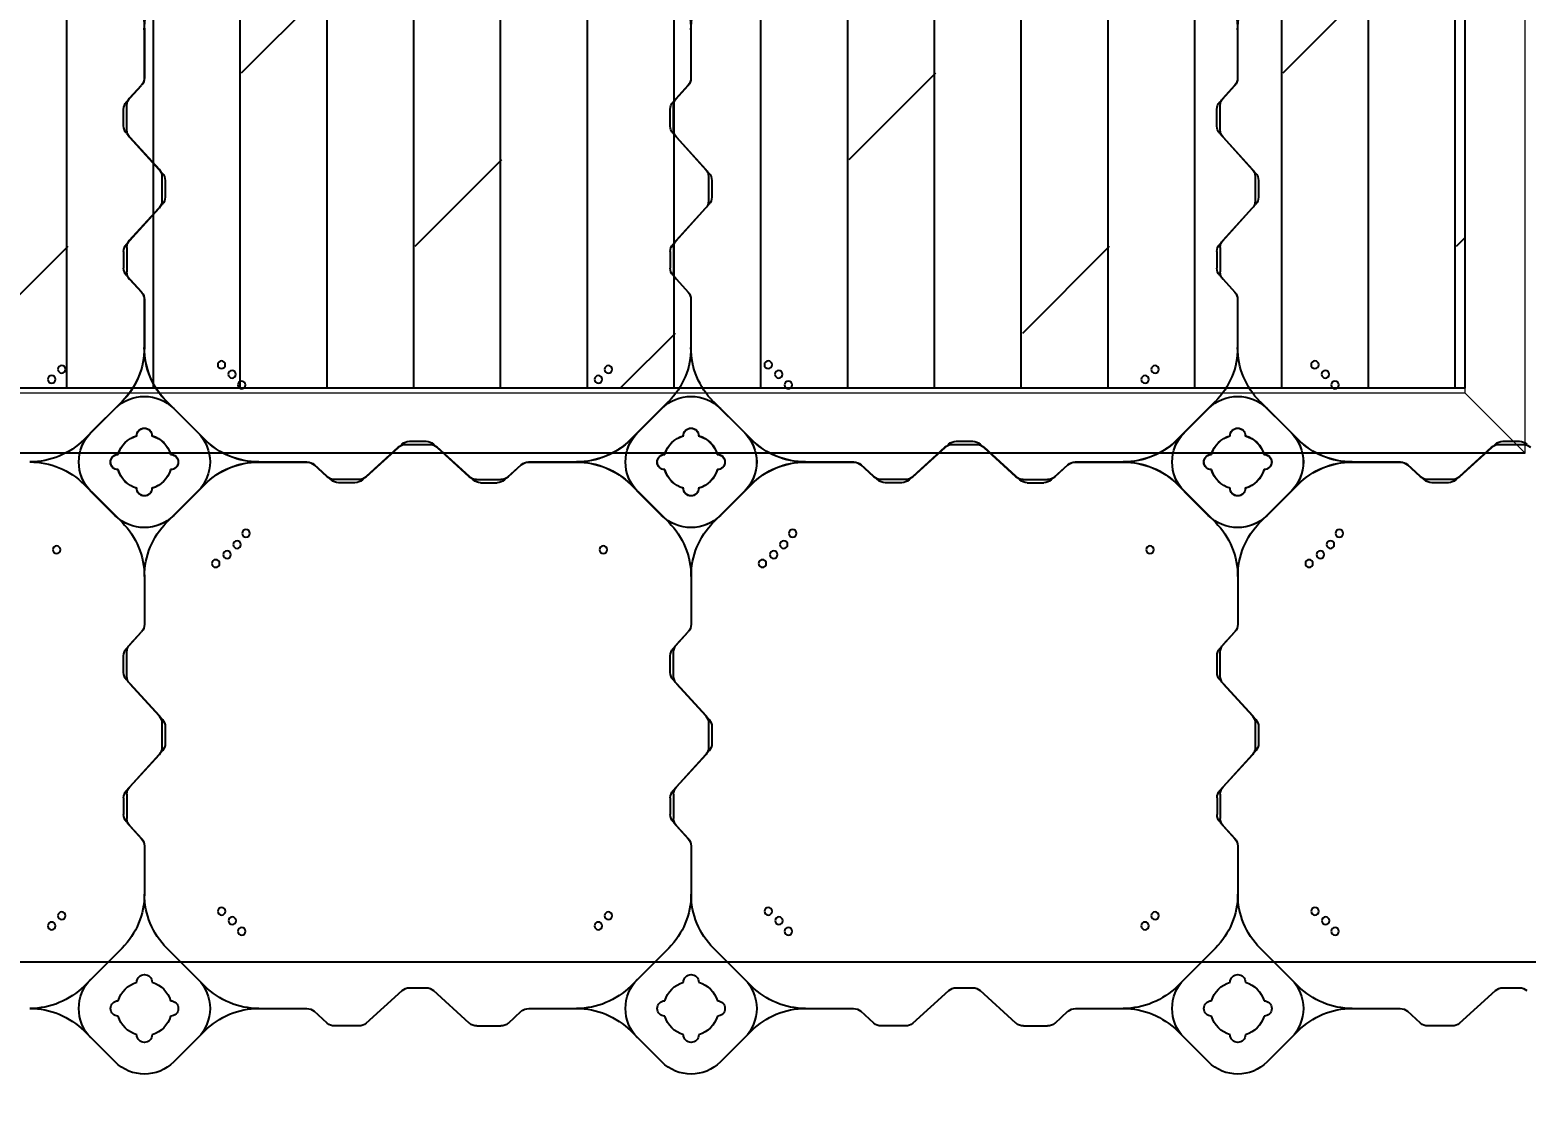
# Model space of a CAD drawing. Header units: millimetres. Extents: x -1612139 to -1260738, y 1141106 to 1536160.
# Drawn here: x -1333124 to -1331755, y 1253728 to 1254707 of the extents above; entities that cross this region are included whole.
import ezdxf

# ---------------------------------------------------------------- set-up
doc = ezdxf.new("R2010")
doc.units = ezdxf.units.MM
doc.header["$LTSCALE"] = 10
doc.layers.get('0').update_dxf_attribs({"linetype": 'CONTINUOUS'})
doc.layers.get('DEFPOINTS').update_dxf_attribs({"linetype": 'CONTINUOUS'})
for name, color, linetype in [('W-bridge approach引桥', 4, 'CONTINUOUS'), ('W-FLOAT_BOWL浮筒', 253, 'CONTINUOUS'), ('W-WOOD_FLOOR木地板', 30, 'CONTINUOUS')]:
    doc.layers.add(name, color=color, linetype=linetype)
doc.styles.add('STANDARD_T3', font='simplex.shx', dxfattribs={"width": 0.7, "bigfont": 'gbcbig.shx'})
doc.dimstyles.new('W&&200', dxfattribs={"dimtxt": 700, "dimasz": 200, "dimexe": 500, "dimexo": 600, "dimgap": 200, "dimtad": 1, "dimdec": 0, "dimzin": 0, "dimdsep": 46, "dimtxsty": 'STANDARD_T3', "dimcen": 0.09, "dimclrd": 1, "dimclre": 1, "dimclrt": 7, "dimazin": 2, "dimtfac": 1, "dimtdec": 0, "dimtix": 1, "dimtmove": 2, "dimatfit": 3, "dimfxl": 100, "dimtolj": 1, "dimtzin": 0, "dimarcsym": 0})

# ---------------------------------------------------------------- blocks, each defined once
blk = doc.blocks.new('蓝色')
at = {"layer": 'W-FLOAT_BOWL浮筒', "color": 5}
for p, q in [((-42.5, 1527.3), (-20.6, 1549.2)), ((33.2, 1549.2), (61.5, 1520.9)), ((479.5, 1549.2), (451.2, 1520.9)), ((457.5, 1527.3), (479.4, 1549.2)), ((533.2, 1549.2), (561.5, 1520.9)), ((533.2, 1549.2), (555.2, 1527.3)), ((979.5, 1549.2), (951.2, 1520.9)), ((957.5, 1527.3), (979.4, 1549.2)), ((1033.2, 1549.2), (1055.2, 1527.3)), ((1033.2, 1549.2), (1061.5, 1520.9)), ((173.5, 1513.8), (161.6, 1503)), ((202.5, 1516.4), (180.2, 1516.4)), ((209.2, 1513.8), (242, 1484)), ((303.5, 1513.8), (270.7, 1484)), ((310.2, 1516.4), (332.5, 1516.4)), ((339.2, 1513.8), (351.1, 1503)), ((673.5, 1513.8), (661.6, 1503)), ((702.5, 1516.4), (680.2, 1516.4)), ((709.2, 1513.8), (742, 1484)), ((803.5, 1513.8), (770.7, 1484)), ((810.2, 1516.4), (832.5, 1516.4)), ((839.2, 1513.8), (851.1, 1503)), ((1173.5, 1513.8), (1161.6, 1503)), ((1202.5, 1516.4), (1180.2, 1516.4)), ((1209.2, 1513.8), (1242, 1484)), ((110.9, 1500.4), (154.9, 1500.4)), ((357.8, 1500.4), (401.6, 1500.4)), ((610.9, 1500.4), (654.9, 1500.4)), ((857.8, 1500.4), (901.6, 1500.4)), ((1110.9, 1500.4), (1154.9, 1500.4)), ((26.8, 1445.1), (61.6, 1479.9)), ((248.7, 1481.4), (264, 1481.4)), ((485.8, 1445.1), (451.1, 1479.9)), ((526.8, 1445.1), (561.6, 1479.9)), ((748.7, 1481.4), (764, 1481.4)), ((985.8, 1445.1), (951.1, 1479.9)), ((1026.8, 1445.1), (1061.6, 1479.9)), ((1248.7, 1481.4), (1264, 1481.4)), ((-42.5, 1473.5), (-14.2, 1445.2)), ((457.5, 1473.5), (485.8, 1445.2)), ((555.2, 1473.5), (526.8, 1445.2)), ((957.5, 1473.5), (985.8, 1445.2)), ((1055.2, 1473.5), (1026.8, 1445.2)), ((6.3, 1351.8), (6.3, 1395.8)), ((506.3, 1351.8), (506.3, 1395.8)), ((506.3, 1351.6), (506.3, 1395.8)), ((1006.3, 1351.6), (1006.3, 1395.8)), ((1006.3, 1351.8), (1006.3, 1395.8)), ((-7.1, 1333.2), (3.7, 1345.1)), ((489.9, 1329.7), (503.7, 1344.9)), ((492.9, 1333.2), (503.7, 1345.1)), ((989.9, 1329.7), (1003.7, 1344.9)), ((992.9, 1333.2), (1003.7, 1345.1)), ((-9.7, 1304.2), (-9.7, 1326.5)), ((487.3, 1307.7), (487.3, 1323)), ((490.3, 1304.2), (490.3, 1326.5)), ((987.3, 1307.7), (987.3, 1323)), ((990.3, 1304.2), (990.3, 1326.5)), ((489.9, 1301), (519.7, 1268.2)), ((989.9, 1301), (1019.7, 1268.2)), ((-7.1, 1297.5), (22.7, 1264.7)), ((492.9, 1297.5), (522.7, 1264.7)), ((992.9, 1297.5), (1022.7, 1264.7)), ((522.3, 1239.2), (522.3, 1261.5)), ((1022.3, 1239.2), (1022.3, 1261.5)), ((25.3, 1242.7), (25.3, 1258)), ((525.3, 1242.7), (525.3, 1258)), ((1025.3, 1242.7), (1025.3, 1258)), ((-7.1, 1203.2), (22.7, 1236)), ((489.9, 1199.7), (519.7, 1232.5)), ((492.9, 1203.2), (522.7, 1236)), ((989.9, 1199.7), (1019.7, 1232.5)), ((992.9, 1203.2), (1022.7, 1236)), ((-9.7, 1196.5), (-9.7, 1174.2)), ((487.3, 1193), (487.3, 1177.7)), ((490.3, 1196.5), (490.3, 1174.2)), ((987.3, 1193), (987.3, 1177.7)), ((990.3, 1196.5), (990.3, 1174.2)), ((-7.1, 1167.5), (3.7, 1155.6)), ((489.9, 1171), (503.7, 1155.8)), ((492.9, 1167.5), (503.7, 1155.6)), ((989.9, 1171), (1003.7, 1155.8)), ((992.9, 1167.5), (1003.7, 1155.6)), ((6.3, 1105.1), (6.3, 1148.9)), ((506.3, 1105.1), (506.3, 1149.1)), ((506.3, 1105.1), (506.3, 1148.9)), ((1006.3, 1105.1), (1006.3, 1149.1)), ((1006.3, 1105.1), (1006.3, 1148.9))]:
    blk.add_line(p, q, dxfattribs=at)
for centre in [(86.6, 1420.1), (95.3, 1429.8), (421.6, 1424.8), (586.6, 1420.1), (595.3, 1429.8), (921.6, 1424.8), (1086.6, 1420.1), (1095.3, 1429.8), (76.9, 1411.4), (430.8, 1415.6), (576.9, 1411.4), (930.8, 1415.6), (1076.9, 1411.4)]:
    blk.add_circle(centre, 3.5, dxfattribs=at)
for centre, radius, start, end in [((6.3, 1522.3), 38, 45, 135), ((506.3, 1522.3), 38, 45, 135), ((506.4, 1522.3), 38, 45, 135), ((1006.3, 1522.3), 38, 45, 135), ((1006.4, 1522.3), 38, 45, 135), ((-15.6, 1500.4), 38, 135, 225), ((6.3, 1500.4), 25, 106.2602, 163.7398), ((6.3, 1524.4), 7, 0, 180), ((6.3, 1500.4), 25, 16.2602, 73.7398), ((111, 1570.4), 70, 225, 270), ((401.7, 1570.4), 70, 270, 315), ((484.4, 1500.4), 38, 135, 225), ((506.3, 1500.4), 25, 106.2602, 163.7398), ((506.3, 1500.4), 25, 106.2602, 163.7398), ((506.3, 1524.4), 7, 0, 180), ((506.3, 1524.4), 7, 0, 180), ((506.3, 1500.4), 25, 16.2602, 73.7398), ((506.3, 1500.4), 25, 16.2602, 73.7398), ((528.3, 1500.4), 38, 315, 45), ((611, 1570.4), 70, 225, 270), ((901.7, 1570.4), 70, 270, 315), ((984.4, 1500.4), 38, 135, 225), ((1006.3, 1500.4), 25, 106.2602, 163.7398), ((1006.3, 1500.4), 25, 106.2602, 163.7398), ((1006.3, 1524.4), 7, 0, 180), ((1006.3, 1524.4), 7, 0, 180), ((1006.3, 1500.4), 25, 16.2602, 73.7398), ((1006.3, 1500.4), 25, 16.2602, 73.7398), ((1028.3, 1500.4), 38, 315, 45), ((1111, 1570.4), 70, 225, 270), ((-17.7, 1500.4), 7, 90, 270), ((30.3, 1500.4), 7, 270, 90), ((180.2, 1506.4), 10, 90, 132.2737), ((202.5, 1506.4), 10, 47.7263, 90), ((310.2, 1506.4), 10, 90, 132.2737), ((332.5, 1506.4), 10, 47.7263, 90), ((482.3, 1500.4), 7, 90, 270), ((482.3, 1500.4), 7, 90, 270), ((530.3, 1500.4), 7, 270, 90), ((530.3, 1500.4), 7, 270, 90), ((680.2, 1506.4), 10, 90, 132.2737), ((702.5, 1506.4), 10, 47.7263, 90), ((810.2, 1506.4), 10, 90, 132.2737), ((832.5, 1506.4), 10, 47.7263, 90), ((982.3, 1500.4), 7, 90, 270), ((982.3, 1500.4), 7, 90, 270), ((1030.3, 1500.4), 7, 270, 90), ((1030.3, 1500.4), 7, 270, 90), ((1180.2, 1506.4), 10, 90, 132.2737), ((1202.5, 1506.4), 10, 47.7263, 90), ((6.3, 1500.4), 25, 196.2602, 253.7398), ((6.3, 1500.4), 25, 286.2602, 343.7398), ((111.1, 1430.4), 70, 90, 135), ((154.9, 1510.4), 10, 270, 312.2737), ((357.8, 1510.4), 10, 227.7263, 270), ((401.6, 1430.4), 70, 45, 90), ((506.3, 1500.4), 25, 196.2602, 253.7398), ((506.3, 1500.4), 25, 196.2602, 253.7398), ((506.3, 1500.4), 25, 286.2602, 343.7398), ((506.3, 1500.4), 25, 286.2602, 343.7398), ((611.1, 1430.4), 70, 90, 135), ((654.9, 1510.4), 10, 270, 312.2737), ((857.8, 1510.4), 10, 227.7263, 270), ((901.6, 1430.4), 70, 45, 90), ((1006.3, 1500.4), 25, 196.2602, 253.7398), ((1006.3, 1500.4), 25, 196.2602, 253.7398), ((1006.3, 1500.4), 25, 286.2602, 343.7398), ((1006.3, 1500.4), 25, 286.2602, 343.7398), ((1111.1, 1430.4), 70, 90, 135), ((1154.9, 1510.4), 10, 270, 312.2737), ((248.7, 1491.4), 10, 227.7263, 270), ((264, 1491.4), 10, 270, 312.2737), ((748.7, 1491.4), 10, 227.7263, 270), ((764, 1491.4), 10, 270, 312.2737), ((1248.7, 1491.4), 10, 227.7263, 270), ((1264, 1491.4), 10, 270, 312.2737), ((6.3, 1476.4), 7, 180, 0), ((506.3, 1476.4), 7, 180, 0), ((506.3, 1476.4), 7, 180, 0), ((1006.3, 1476.4), 7, 180, 0), ((1006.3, 1476.4), 7, 180, 0), ((-63.7, 1395.7), 70, 0, 45), ((76.3, 1395.7), 70, 135, 180), ((436.3, 1395.7), 70, 0, 45), ((436.3, 1395.7), 70, 0, 45), ((576.3, 1395.7), 70, 135, 180), ((576.3, 1395.7), 70, 135, 180), ((936.3, 1395.7), 70, 0, 45), ((936.3, 1395.7), 70, 0, 45), ((1076.3, 1395.7), 70, 135, 180), ((1076.3, 1395.7), 70, 135, 180), ((-3.7, 1351.8), 10, 317.7263, 0), ((496.3, 1351.8), 10, 317.7263, 0), ((496.3, 1351.6), 10, 317.7263, 0), ((996.3, 1351.8), 10, 317.7263, 0), ((996.3, 1351.6), 10, 317.7263, 0), ((0.3, 1326.5), 10, 137.7263, 180), ((497.3, 1323), 10, 137.7263, 180), ((500.3, 1326.5), 10, 137.7263, 180), ((997.3, 1323), 10, 137.7263, 180), ((1000.3, 1326.5), 10, 137.7263, 180), ((0.3, 1304.2), 10, 180, 222.2737), ((497.3, 1307.7), 10, 180, 222.2737), ((500.3, 1304.2), 10, 180, 222.2737), ((997.3, 1307.7), 10, 180, 222.2737), ((1000.3, 1304.2), 10, 180, 222.2737), ((15.3, 1258), 10, 0, 42.2737), ((512.3, 1261.5), 10, 0, 42.2737), ((515.3, 1258), 10, 0, 42.2737), ((1012.3, 1261.5), 10, 0, 42.2737), ((1015.3, 1258), 10, 0, 42.2737), ((15.3, 1242.7), 10, 317.7263, 0), ((512.3, 1239.2), 10, 317.7263, 0), ((515.3, 1242.7), 10, 317.7263, 0), ((1012.3, 1239.2), 10, 317.7263, 0), ((1015.3, 1242.7), 10, 317.7263, 0), ((0.3, 1196.5), 10, 137.7263, 180), ((497.3, 1193), 10, 137.7263, 180), ((500.3, 1196.5), 10, 137.7263, 180), ((997.3, 1193), 10, 137.7263, 180), ((1000.3, 1196.5), 10, 137.7263, 180), ((497.3, 1177.7), 10, 180, 222.2737), ((997.3, 1177.7), 10, 180, 222.2737), ((0.3, 1174.2), 10, 180, 222.2737), ((500.3, 1174.2), 10, 180, 222.2737), ((1000.3, 1174.2), 10, 180, 222.2737), ((-3.7, 1148.9), 10, 0, 42.2737), ((496.3, 1149.1), 10, 0, 42.2737), ((496.3, 1148.9), 10, 0, 42.2737), ((996.3, 1149.1), 10, 0, 42.2737), ((996.3, 1148.9), 10, 0, 42.2737), ((76.3, 1105.1), 70, 180, 225), ((436.3, 1105.1), 70, 315, 0), ((576.3, 1105.1), 70, 180, 225), ((936.3, 1105.1), 70, 315, 0), ((1076.3, 1105.1), 70, 180, 225)]:
    blk.add_arc(centre, radius, start, end, dxfattribs=at)
blk = doc.blocks.new('橙色')
at = {"layer": 'W-FLOAT_BOWL浮筒', "color": 30}
for p, q in [((473.2, 2548.8), (444.8, 2520.5)), ((473.2, 2548.8), (444.8, 2520.5)), ((451.2, 2526.9), (473.1, 2548.8)), ((451.2, 2526.9), (473.1, 2548.8)), ((526.8, 2548.8), (555.2, 2520.5)), ((526.8, 2548.8), (555.2, 2520.5)), ((526.9, 2548.8), (548.8, 2526.9)), ((526.9, 2548.8), (548.8, 2526.9)), ((973.2, 2548.8), (944.8, 2520.5)), ((951.2, 2526.9), (973.1, 2548.8)), ((1026.8, 2548.8), (1055.2, 2520.5)), ((1026.9, 2548.8), (1048.8, 2526.9)), ((1473.2, 2548.8), (1444.8, 2520.5)), ((1451.2, 2526.9), (1473.1, 2548.8)), ((1526.8, 2548.8), (1555.2, 2520.5)), ((1526.9, 2548.8), (1548.8, 2526.9)), ((667.1, 2513.4), (655.3, 2502.6)), ((696.1, 2516), (673.9, 2516)), ((702.9, 2513.4), (735.6, 2483.6)), ((797.1, 2513.4), (764.4, 2483.6)), ((803.9, 2516), (826.1, 2516)), ((832.9, 2513.4), (844.7, 2502.6)), ((1167.1, 2513.4), (1155.3, 2502.6)), ((1196.1, 2516), (1173.9, 2516)), ((1202.9, 2513.4), (1235.6, 2483.6)), ((1297.1, 2513.4), (1264.4, 2483.6)), ((1303.9, 2516), (1326.1, 2516)), ((1332.9, 2513.4), (1344.7, 2502.6)), ((1667.1, 2513.4), (1655.3, 2502.6)), ((1696.1, 2516), (1673.9, 2516)), ((1702.9, 2513.4), (1735.6, 2483.6)), ((604.6, 2500), (648.5, 2500)), ((851.5, 2500), (895.3, 2500)), ((1104.6, 2500), (1148.5, 2500)), ((1351.5, 2500), (1395.3, 2500)), ((1604.6, 2500), (1648.5, 2500)), ((479.5, 2444.8), (444.8, 2479.5)), ((479.5, 2444.8), (444.8, 2479.5)), ((520.5, 2444.8), (555.2, 2479.5)), ((520.5, 2444.8), (555.2, 2479.5)), ((742.4, 2481), (757.6, 2481)), ((979.5, 2444.8), (944.8, 2479.5)), ((1020.5, 2444.8), (1055.2, 2479.5)), ((1242.4, 2481), (1257.6, 2481)), ((1479.5, 2444.8), (1444.8, 2479.5)), ((1520.5, 2444.8), (1555.2, 2479.5)), ((1742.4, 2481), (1757.6, 2481)), ((451.2, 2473.2), (479.5, 2444.8)), ((451.2, 2473.2), (479.5, 2444.8)), ((548.8, 2473.2), (520.5, 2444.8)), ((548.8, 2473.2), (520.5, 2444.8)), ((951.2, 2473.2), (979.5, 2444.8)), ((1048.8, 2473.2), (1020.5, 2444.8)), ((1451.2, 2473.2), (1479.5, 2444.8)), ((1548.8, 2473.2), (1520.5, 2444.8)), ((500, 2351.3), (500, 2395.4)), ((500, 2351.5), (500, 2395.4)), ((500, 2351.3), (500, 2395.4)), ((500, 2351.5), (500, 2395.4)), ((1000, 2351.3), (1000, 2395.4)), ((1000, 2351.5), (1000, 2395.4)), ((1500, 2351.3), (1500, 2395.4)), ((1500, 2351.5), (1500, 2395.4)), ((483.6, 2329.4), (497.4, 2344.5)), ((483.6, 2329.4), (497.4, 2344.5)), ((486.6, 2332.9), (497.4, 2344.7)), ((486.6, 2332.9), (497.4, 2344.7)), ((983.6, 2329.4), (997.4, 2344.5)), ((986.6, 2332.9), (997.4, 2344.7)), ((1483.6, 2329.4), (1497.4, 2344.5)), ((1486.6, 2332.9), (1497.4, 2344.7)), ((481, 2307.4), (481, 2322.6)), ((481, 2307.4), (481, 2322.6)), ((484, 2303.9), (484, 2326.1)), ((484, 2303.9), (484, 2326.1)), ((981, 2307.4), (981, 2322.6)), ((984, 2303.9), (984, 2326.1)), ((1481, 2307.4), (1481, 2322.6)), ((1484, 2303.9), (1484, 2326.1)), ((483.6, 2300.6), (513.4, 2267.9)), ((483.6, 2300.6), (513.4, 2267.9)), ((983.6, 2300.6), (1013.4, 2267.9)), ((1483.6, 2300.6), (1513.4, 2267.9)), ((486.6, 2297.1), (516.4, 2264.4)), ((486.6, 2297.1), (516.4, 2264.4)), ((986.6, 2297.1), (1016.4, 2264.4)), ((1486.6, 2297.1), (1516.4, 2264.4)), ((516, 2238.9), (516, 2261.1)), ((516, 2238.9), (516, 2261.1)), ((1016, 2238.9), (1016, 2261.1)), ((1516, 2238.9), (1516, 2261.1)), ((519, 2242.4), (519, 2257.6)), ((519, 2242.4), (519, 2257.6)), ((1019, 2242.4), (1019, 2257.6)), ((1519, 2242.4), (1519, 2257.6)), ((483.6, 2199.4), (513.4, 2232.1)), ((483.6, 2199.4), (513.4, 2232.1)), ((486.6, 2202.9), (516.4, 2235.6)), ((486.6, 2202.9), (516.4, 2235.6)), ((983.6, 2199.4), (1013.4, 2232.1)), ((986.6, 2202.9), (1016.4, 2235.6)), ((1483.6, 2199.4), (1513.4, 2232.1)), ((1486.6, 2202.9), (1516.4, 2235.6)), ((481, 2192.6), (481, 2177.4)), ((481, 2192.6), (481, 2177.4)), ((484, 2196.1), (484, 2173.9)), ((484, 2196.1), (484, 2173.9)), ((981, 2192.6), (981, 2177.4)), ((984, 2196.1), (984, 2173.9)), ((1481, 2192.6), (1481, 2177.4)), ((1484, 2196.1), (1484, 2173.9)), ((483.6, 2170.6), (497.4, 2155.5)), ((483.6, 2170.6), (497.4, 2155.5)), ((486.6, 2167.1), (497.4, 2155.3)), ((486.6, 2167.1), (497.4, 2155.3)), ((983.6, 2170.6), (997.4, 2155.5)), ((986.6, 2167.1), (997.4, 2155.3)), ((1483.6, 2170.6), (1497.4, 2155.5)), ((1486.6, 2167.1), (1497.4, 2155.3)), ((500, 2104.7), (500, 2148.7)), ((500, 2104.7), (500, 2148.7)), ((500, 2104.7), (500, 2148.5)), ((500, 2104.7), (500, 2148.5)), ((1000, 2104.7), (1000, 2148.7)), ((1000, 2104.7), (1000, 2148.5)), ((1500, 2104.7), (1500, 2148.7)), ((1500, 2104.7), (1500, 2148.5)), ((444.8, 2020.5), (479.5, 2055.2)), ((444.8, 2020.5), (479.5, 2055.2)), ((451.2, 2026.8), (479.5, 2055.2)), ((451.2, 2026.8), (479.5, 2055.2)), ((548.8, 2026.8), (520.5, 2055.2)), ((555.2, 2020.5), (520.5, 2055.2)), ((548.8, 2026.8), (520.5, 2055.2)), ((555.2, 2020.5), (520.5, 2055.2)), ((944.8, 2020.5), (979.5, 2055.2)), ((951.2, 2026.8), (979.5, 2055.2)), ((1048.8, 2026.8), (1020.5, 2055.2)), ((1055.2, 2020.5), (1020.5, 2055.2)), ((1444.8, 2020.5), (1479.5, 2055.2)), ((1451.2, 2026.8), (1479.5, 2055.2)), ((1548.8, 2026.8), (1520.5, 2055.2)), ((1555.2, 2020.5), (1520.5, 2055.2)), ((473.2, 2048.8), (444.8, 2020.5)), ((526.9, 2048.8), (548.8, 2026.9)), ((670.6, 2016.4), (655.5, 2002.6)), ((692.6, 2019), (677.4, 2019)), ((699.4, 2016.4), (732.1, 1986.6)), ((800.6, 2016.4), (767.9, 1986.6)), ((807.4, 2019), (822.6, 2019)), ((829.4, 2016.4), (844.5, 2002.6)), ((1170.6, 2016.4), (1155.5, 2002.6)), ((1192.6, 2019), (1177.4, 2019)), ((1199.4, 2016.4), (1232.1, 1986.6)), ((1300.6, 2016.4), (1267.9, 1986.6)), ((1307.4, 2019), (1322.6, 2019)), ((1329.4, 2016.4), (1344.5, 2002.6)), ((1670.6, 2016.4), (1655.5, 2002.6)), ((1692.6, 2019), (1677.4, 2019)), ((1699.4, 2016.4), (1732.1, 1986.6)), ((604.6, 2000), (648.7, 2000)), ((851.3, 2000), (895.3, 2000)), ((1104.6, 2000), (1148.7, 2000)), ((1351.3, 2000), (1395.3, 2000)), ((1604.6, 2000), (1648.7, 2000)), ((473.2, 1951.2), (444.8, 1979.5)), ((479.5, 1944.8), (444.8, 1979.5)), ((473.2, 1951.2), (444.8, 1979.5)), ((473.1, 1951.2), (451.2, 1973.1)), ((473.1, 1951.2), (451.2, 1973.1)), ((548.8, 1973.2), (520.5, 1944.8)), ((526.8, 1951.2), (555.2, 1979.5)), ((526.8, 1951.2), (555.2, 1979.5)), ((548.8, 1973.1), (526.9, 1951.2)), ((548.8, 1973.1), (526.9, 1951.2)), ((738.9, 1984), (761.1, 1984)), ((973.2, 1951.2), (944.8, 1979.5)), ((973.1, 1951.2), (951.2, 1973.1)), ((1026.8, 1951.2), (1055.2, 1979.5)), ((1048.8, 1973.1), (1026.9, 1951.2)), ((1238.9, 1984), (1261.1, 1984)), ((1473.2, 1951.2), (1444.8, 1979.5)), ((1473.1, 1951.2), (1451.2, 1973.1)), ((1526.8, 1951.2), (1555.2, 1979.5)), ((1548.8, 1973.1), (1526.9, 1951.2)), ((1738.9, 1984), (1761.1, 1984)), ((500, 1851.3), (500, 1895.4)), ((483.6, 1829.4), (497.4, 1844.5)), ((481, 1807.4), (481, 1822.6)), ((483.6, 1800.6), (513.4, 1767.9)), ((516, 1738.9), (516, 1761.1)), ((483.6, 1699.4), (513.4, 1732.1)), ((481, 1692.6), (481, 1677.4)), ((483.6, 1670.6), (497.4, 1655.5)), ((500, 1604.7), (500, 1648.7))]:
    blk.add_line(p, q, dxfattribs=at)
for centre in [(415.2, 2424.4), (580.3, 2419.7), (589, 2429.4), (915.2, 2424.4), (1080.3, 2419.7), (1089, 2429.4), (1415.2, 2424.4), (1580.3, 2419.7), (1589, 2429.4), (424.4, 2415.2), (570.6, 2411), (924.4, 2415.2), (1070.6, 2411), (1424.4, 2415.2), (1570.6, 2411), (565.3, 2092.9), (1065.3, 2092.9), (1565.3, 2092.9), (419.7, 2080.3), (575.6, 2084.8), (919.7, 2080.3), (1075.6, 2084.8), (1419.7, 2080.3), (1575.6, 2084.8), (584.8, 2075.6), (592.9, 2065.3), (1084.8, 2075.6), (1092.9, 2065.3), (1584.8, 2075.6), (1592.9, 2065.3), (415.2, 1924.4), (424.4, 1915.2)]:
    blk.add_circle(centre, 3.5, dxfattribs=at)
for centre, radius, start, end in [((500, 2522), 38, 45, 135), ((500, 2522), 38, 45, 135), ((500, 2522), 38, 45, 135), ((500, 2522), 38, 45, 135), ((1000, 2522), 38, 45, 135), ((1000, 2522), 38, 45, 135), ((1500, 2522), 38, 45, 135), ((1500, 2522), 38, 45, 135), ((395.3, 2570), 70, 270, 315), ((478, 2500), 38, 135, 225), ((478, 2500), 38, 135, 225), ((500, 2500), 25, 106.2602, 163.7398), ((500, 2500), 25, 106.2602, 163.7398), ((500, 2500), 25, 106.2602, 163.7398), ((500, 2500), 25, 106.2602, 163.7398), ((500, 2524), 7, 0, 180), ((500, 2524), 7, 0, 180), ((500, 2524), 7, 0, 180), ((500, 2524), 7, 0, 180), ((500, 2500), 25, 16.2602, 73.7398), ((500, 2500), 25, 16.2602, 73.7398), ((500, 2500), 25, 16.2602, 73.7398), ((500, 2500), 25, 16.2602, 73.7398), ((522, 2500), 38, 315, 45), ((522, 2500), 38, 315, 45), ((604.7, 2570), 70, 225, 270), ((895.3, 2570), 70, 270, 315), ((978, 2500), 38, 135, 225), ((1000, 2500), 25, 106.2602, 163.7398), ((1000, 2500), 25, 106.2602, 163.7398), ((1000, 2524), 7, 0, 180), ((1000, 2524), 7, 0, 180), ((1000, 2500), 25, 16.2602, 73.7398), ((1000, 2500), 25, 16.2602, 73.7398), ((1022, 2500), 38, 315, 45), ((1104.7, 2570), 70, 225, 270), ((1395.3, 2570), 70, 270, 315), ((1478, 2500), 38, 135, 225), ((1500, 2500), 25, 106.2602, 163.7398), ((1500, 2500), 25, 106.2602, 163.7398), ((1500, 2524), 7, 0, 180), ((1500, 2524), 7, 0, 180), ((1500, 2500), 25, 16.2602, 73.7398), ((1500, 2500), 25, 16.2602, 73.7398), ((1522, 2500), 38, 315, 45), ((1604.7, 2570), 70, 225, 270), ((476, 2500), 7, 90, 270), ((476, 2500), 7, 90, 270), ((476, 2500), 7, 90, 270), ((476, 2500), 7, 90, 270), ((524, 2500), 7, 270, 90), ((524, 2500), 7, 270, 90), ((524, 2500), 7, 270, 90), ((524, 2500), 7, 270, 90), ((673.9, 2506), 10, 90, 132.2737), ((696.1, 2506), 10, 47.7263, 90), ((803.9, 2506), 10, 90, 132.2737), ((826.1, 2506), 10, 47.7263, 90), ((976, 2500), 7, 90, 270), ((976, 2500), 7, 90, 270), ((1024, 2500), 7, 270, 90), ((1024, 2500), 7, 270, 90), ((1173.9, 2506), 10, 90, 132.2737), ((1196.1, 2506), 10, 47.7263, 90), ((1303.9, 2506), 10, 90, 132.2737), ((1326.1, 2506), 10, 47.7263, 90), ((1476, 2500), 7, 90, 270), ((1476, 2500), 7, 90, 270), ((1524, 2500), 7, 270, 90), ((1524, 2500), 7, 270, 90), ((1673.9, 2506), 10, 90, 132.2737), ((1696.1, 2506), 10, 47.7263, 90), ((395.3, 2430), 70, 45, 90), ((500, 2500), 25, 196.2602, 253.7398), ((500, 2500), 25, 196.2602, 253.7398), ((500, 2500), 25, 196.2602, 253.7398), ((500, 2500), 25, 196.2602, 253.7398), ((500, 2500), 25, 286.2602, 343.7398), ((500, 2500), 25, 286.2602, 343.7398), ((500, 2500), 25, 286.2602, 343.7398), ((500, 2500), 25, 286.2602, 343.7398), ((604.7, 2430), 70, 90, 135), ((648.5, 2510), 10, 270, 312.2737), ((851.5, 2510), 10, 227.7263, 270), ((895.3, 2430), 70, 45, 90), ((1000, 2500), 25, 196.2602, 253.7398), ((1000, 2500), 25, 196.2602, 253.7398), ((1000, 2500), 25, 286.2602, 343.7398), ((1000, 2500), 25, 286.2602, 343.7398), ((1104.7, 2430), 70, 90, 135), ((1148.5, 2510), 10, 270, 312.2737), ((1351.5, 2510), 10, 227.7263, 270), ((1395.3, 2430), 70, 45, 90), ((1500, 2500), 25, 196.2602, 253.7398), ((1500, 2500), 25, 196.2602, 253.7398), ((1500, 2500), 25, 286.2602, 343.7398), ((1500, 2500), 25, 286.2602, 343.7398), ((1604.7, 2430), 70, 90, 135), ((1648.5, 2510), 10, 270, 312.2737), ((742.4, 2491), 10, 227.7263, 270), ((757.6, 2491), 10, 270, 312.2737), ((1242.4, 2491), 10, 227.7263, 270), ((1257.6, 2491), 10, 270, 312.2737), ((1742.4, 2491), 10, 227.7263, 270), ((1757.6, 2491), 10, 270, 312.2737), ((500, 2476), 7, 180, 0), ((500, 2476), 7, 180, 0), ((500, 2476), 7, 180, 0), ((500, 2476), 7, 180, 0), ((1000, 2476), 7, 180, 0), ((1000, 2476), 7, 180, 0), ((1500, 2476), 7, 180, 0), ((1500, 2476), 7, 180, 0), ((430, 2395.3), 70, 0, 45), ((430, 2395.3), 70, 0, 45), ((430, 2395.3), 70, 0, 45), ((430, 2395.3), 70, 0, 45), ((570, 2395.3), 70, 135, 180), ((570, 2395.3), 70, 135, 180), ((570, 2395.3), 70, 135, 180), ((570, 2395.3), 70, 135, 180), ((930, 2395.3), 70, 0, 45), ((930, 2395.3), 70, 0, 45), ((1070, 2395.3), 70, 135, 180), ((1070, 2395.3), 70, 135, 180), ((1430, 2395.3), 70, 0, 45), ((1430, 2395.3), 70, 0, 45), ((1570, 2395.3), 70, 135, 180), ((1570, 2395.3), 70, 135, 180), ((490, 2351.5), 10, 317.7263, 0), ((490, 2351.5), 10, 317.7263, 0), ((490, 2351.3), 10, 317.7263, 0), ((490, 2351.3), 10, 317.7263, 0), ((990, 2351.5), 10, 317.7263, 0), ((990, 2351.3), 10, 317.7263, 0), ((1490, 2351.5), 10, 317.7263, 0), ((1490, 2351.3), 10, 317.7263, 0), ((491, 2322.6), 10, 137.7263, 180), ((491, 2322.6), 10, 137.7263, 180), ((494, 2326.1), 10, 137.7263, 180), ((494, 2326.1), 10, 137.7263, 180), ((991, 2322.6), 10, 137.7263, 180), ((994, 2326.1), 10, 137.7263, 180), ((1491, 2322.6), 10, 137.7263, 180), ((1494, 2326.1), 10, 137.7263, 180), ((491, 2307.4), 10, 180, 222.2737), ((491, 2307.4), 10, 180, 222.2737), ((494, 2303.9), 10, 180, 222.2737), ((494, 2303.9), 10, 180, 222.2737), ((991, 2307.4), 10, 180, 222.2737), ((994, 2303.9), 10, 180, 222.2737), ((1491, 2307.4), 10, 180, 222.2737), ((1494, 2303.9), 10, 180, 222.2737), ((506, 2261.1), 10, 0, 42.2737), ((506, 2261.1), 10, 0, 42.2737), ((509, 2257.6), 10, 0, 42.2737), ((509, 2257.6), 10, 0, 42.2737), ((1006, 2261.1), 10, 0, 42.2737), ((1009, 2257.6), 10, 0, 42.2737), ((1506, 2261.1), 10, 0, 42.2737), ((1509, 2257.6), 10, 0, 42.2737), ((506, 2238.9), 10, 317.7263, 0), ((506, 2238.9), 10, 317.7263, 0), ((509, 2242.4), 10, 317.7263, 0), ((509, 2242.4), 10, 317.7263, 0), ((1006, 2238.9), 10, 317.7263, 0), ((1009, 2242.4), 10, 317.7263, 0), ((1506, 2238.9), 10, 317.7263, 0), ((1509, 2242.4), 10, 317.7263, 0), ((491, 2192.6), 10, 137.7263, 180), ((491, 2192.6), 10, 137.7263, 180), ((494, 2196.1), 10, 137.7263, 180), ((494, 2196.1), 10, 137.7263, 180), ((991, 2192.6), 10, 137.7263, 180), ((994, 2196.1), 10, 137.7263, 180), ((1491, 2192.6), 10, 137.7263, 180), ((1494, 2196.1), 10, 137.7263, 180), ((491, 2177.4), 10, 180, 222.2737), ((491, 2177.4), 10, 180, 222.2737), ((991, 2177.4), 10, 180, 222.2737), ((1491, 2177.4), 10, 180, 222.2737), ((494, 2173.9), 10, 180, 222.2737), ((494, 2173.9), 10, 180, 222.2737), ((994, 2173.9), 10, 180, 222.2737), ((1494, 2173.9), 10, 180, 222.2737), ((490, 2148.7), 10, 0, 42.2737), ((490, 2148.7), 10, 0, 42.2737), ((490, 2148.5), 10, 0, 42.2737), ((490, 2148.5), 10, 0, 42.2737), ((990, 2148.7), 10, 0, 42.2737), ((990, 2148.5), 10, 0, 42.2737), ((1490, 2148.7), 10, 0, 42.2737), ((1490, 2148.5), 10, 0, 42.2737), ((430, 2104.7), 70, 315, 0), ((430, 2104.7), 70, 315, 0), ((430, 2104.7), 70, 315, 0), ((430, 2104.7), 70, 315, 0), ((570, 2104.7), 70, 180, 225), ((570, 2104.7), 70, 180, 225), ((570, 2104.7), 70, 180, 225), ((570, 2104.7), 70, 180, 225), ((930, 2104.7), 70, 315, 0), ((930, 2104.7), 70, 315, 0), ((1070, 2104.7), 70, 180, 225), ((1070, 2104.7), 70, 180, 225), ((1430, 2104.7), 70, 315, 0), ((1430, 2104.7), 70, 315, 0), ((1570, 2104.7), 70, 180, 225), ((1570, 2104.7), 70, 180, 225), ((500, 2022), 38, 45, 135), ((478, 2000), 38, 135, 225), ((478, 2000), 38, 135, 225), ((500, 2024), 7, 0, 180), ((500, 2024), 7, 0, 180), ((500, 2024), 7, 0, 180), ((500, 2024), 7, 0, 180), ((500, 2024), 7, 0, 180), ((522, 2000), 38, 315, 45), ((522, 2000), 38, 315, 45), ((522, 2000), 38, 315, 45), ((978, 2000), 38, 135, 225), ((1000, 2024), 7, 0, 180), ((1000, 2024), 7, 0, 180), ((1022, 2000), 38, 315, 45), ((1478, 2000), 38, 135, 225), ((1500, 2024), 7, 0, 180), ((1500, 2024), 7, 0, 180), ((1522, 2000), 38, 315, 45), ((395.3, 2070), 70, 270, 315), ((395.3, 2070), 70, 270, 315), ((500, 2000), 25, 106.2602, 163.7398), ((500, 2000), 25, 106.2602, 163.7398), ((500, 2000), 25, 106.2602, 163.7398), ((500, 2000), 25, 106.2602, 163.7398), ((500, 2000), 25, 106.2602, 163.7398), ((500, 2000), 25, 16.2602, 73.7398), ((500, 2000), 25, 16.2602, 73.7398), ((500, 2000), 25, 16.2602, 73.7398), ((500, 2000), 25, 16.2602, 73.7398), ((500, 2000), 25, 16.2602, 73.7398), ((604.7, 2070), 70, 225, 270), ((677.4, 2009), 10, 90, 132.2737), ((692.6, 2009), 10, 47.7263, 90), ((807.4, 2009), 10, 90, 132.2737), ((822.6, 2009), 10, 47.7263, 90), ((895.3, 2070), 70, 270, 315), ((1000, 2000), 25, 106.2602, 163.7398), ((1000, 2000), 25, 106.2602, 163.7398), ((1000, 2000), 25, 16.2602, 73.7398), ((1000, 2000), 25, 16.2602, 73.7398), ((1104.7, 2070), 70, 225, 270), ((1177.4, 2009), 10, 90, 132.2737), ((1192.6, 2009), 10, 47.7263, 90), ((1307.4, 2009), 10, 90, 132.2737), ((1322.6, 2009), 10, 47.7263, 90), ((1395.3, 2070), 70, 270, 315), ((1500, 2000), 25, 106.2602, 163.7398), ((1500, 2000), 25, 106.2602, 163.7398), ((1500, 2000), 25, 16.2602, 73.7398), ((1500, 2000), 25, 16.2602, 73.7398), ((1604.7, 2070), 70, 225, 270), ((1677.4, 2009), 10, 90, 132.2737), ((1692.6, 2009), 10, 47.7263, 90), ((395.3, 1930), 70, 45, 90), ((395.3, 1930), 70, 45, 90), ((476, 2000), 7, 90, 270), ((476, 2000), 7, 90, 270), ((476, 2000), 7, 90, 270), ((476, 2000), 7, 90, 270), ((476, 2000), 7, 90, 270), ((524, 2000), 7, 270, 90), ((524, 2000), 7, 270, 90), ((524, 2000), 7, 270, 90), ((524, 2000), 7, 270, 90), ((524, 2000), 7, 270, 90), ((604.7, 1930), 70, 90, 135), ((648.7, 2010), 10, 270, 312.2737), ((851.3, 2010), 10, 227.7263, 270), ((895.3, 1930), 70, 45, 90), ((976, 2000), 7, 90, 270), ((976, 2000), 7, 90, 270), ((1024, 2000), 7, 270, 90), ((1024, 2000), 7, 270, 90), ((1104.7, 1930), 70, 90, 135), ((1148.7, 2010), 10, 270, 312.2737), ((1351.3, 2010), 10, 227.7263, 270), ((1395.3, 1930), 70, 45, 90), ((1476, 2000), 7, 90, 270), ((1476, 2000), 7, 90, 270), ((1524, 2000), 7, 270, 90), ((1524, 2000), 7, 270, 90), ((1604.7, 1930), 70, 90, 135), ((1648.7, 2010), 10, 270, 312.2737), ((500, 2000), 25, 196.2602, 253.7398), ((500, 2000), 25, 196.2602, 253.7398), ((500, 2000), 25, 196.2602, 253.7398), ((500, 2000), 25, 196.2602, 253.7398), ((500, 2000), 25, 196.2602, 253.7398), ((500, 2000), 25, 286.2602, 343.7398), ((500, 2000), 25, 286.2602, 343.7398), ((500, 2000), 25, 286.2602, 343.7398), ((500, 2000), 25, 286.2602, 343.7398), ((500, 2000), 25, 286.2602, 343.7398), ((738.9, 1994), 10, 227.7263, 270), ((761.1, 1994), 10, 270, 312.2737), ((1000, 2000), 25, 196.2602, 253.7398), ((1000, 2000), 25, 196.2602, 253.7398), ((1000, 2000), 25, 286.2602, 343.7398), ((1000, 2000), 25, 286.2602, 343.7398), ((1238.9, 1994), 10, 227.7263, 270), ((1261.1, 1994), 10, 270, 312.2737), ((1500, 2000), 25, 196.2602, 253.7398), ((1500, 2000), 25, 196.2602, 253.7398), ((1500, 2000), 25, 286.2602, 343.7398), ((1500, 2000), 25, 286.2602, 343.7398), ((1738.9, 1994), 10, 227.7263, 270), ((1761.1, 1994), 10, 270, 312.2737), ((500, 1976), 7, 180, 0), ((500, 1976), 7, 180, 0), ((500, 1976), 7, 180, 0), ((500, 1976), 7, 180, 0), ((500, 1976), 7, 180, 0), ((1000, 1976), 7, 180, 0), ((1000, 1976), 7, 180, 0), ((1500, 1976), 7, 180, 0), ((1500, 1976), 7, 180, 0), ((500, 1978), 38, 225, 315), ((500, 1978), 38, 225, 315), ((500, 1978), 38, 225, 315), ((500, 1978), 38, 225, 315), ((430, 1895.3), 70, 0, 45), ((570, 1895.3), 70, 135, 180), ((1000, 1978), 38, 225, 315), ((1000, 1978), 38, 225, 315), ((1500, 1978), 38, 225, 315), ((1500, 1978), 38, 225, 315), ((490, 1851.3), 10, 317.7263, 0), ((491, 1822.6), 10, 137.7263, 180), ((491, 1807.4), 10, 180, 222.2737), ((506, 1761.1), 10, 0, 42.2737), ((506, 1738.9), 10, 317.7263, 0), ((491, 1692.6), 10, 137.7263, 180), ((491, 1677.4), 10, 180, 222.2737), ((490, 1648.7), 10, 0, 42.2737), ((430, 1604.7), 70, 315, 0)]:
    blk.add_arc(centre, radius, start, end, dxfattribs=at)
blk = doc.blocks.new('frfwwewe')
at = {"layer": 'W-WOOD_FLOOR木地板'}
h = blk.add_hatch(dxfattribs=at)
h.set_pattern_fill('DOLMIT', color=256, scale=100, angle=90)
h.set_pattern_definition([(90, (0, 0), (-79.374206, 5e-15), []), (135, (0, 0), (-158.7483, -158.7483), [112.2521, -224.504])])
h.paths.add_polyline_path([(82973.6, 41759.7), (87863.6, 41759.7), (87863.6, 40474.4), (82973.6, 40474.4)])
at = {"color": 3, "lineweight": 5}
blk.add_line((87918.6, 41819.4), (82918.6, 41819.4), dxfattribs=at)
at = {"color": 0}
blk.add_line((87918.6, 41819.4), (82918.6, 41819.4), dxfattribs=at)
at = {"lineweight": 5}
for p, q in [((87918.6, 41819.4), (87863.6, 41764.4)), ((87918.6, 41819.4), (87918.6, 40419.4)), ((87863.6, 41764.4), (82973.6, 41764.4)), ((87863.6, 41764.4), (87863.6, 40474.4))]:
    blk.add_line(p, q, dxfattribs=at)
blk.add_lwpolyline([(82973.6, 41759.7), (87863.6, 41759.7), (87863.6, 40474.4), (82973.6, 40474.4)], close=True)
blk = doc.blocks.new('*D183')
at = {"color": 1, "lineweight": -2, "transparency": 16777216}
for p, q in [((-1333518.8, 1271320.9), (-1333518.8, 1271920.9)), ((-1311518.8, 1271320.9), (-1311518.8, 1271920.9)), ((-1333318.8, 1271420.9), (-1311718.8, 1271420.9))]:
    blk.add_line(p, q, dxfattribs=at)
at = {"color": 1, "transparency": 16777216}
for points in [[(-1333318.8, 1271454.3), (-1333318.8, 1271387.6), (-1333518.8, 1271420.9)], [(-1311718.8, 1271454.3), (-1311718.8, 1271387.6), (-1311518.8, 1271420.9)]]:
    blk.add_solid(points, dxfattribs=at)
at = {"layer": 'DEFPOINTS', "color": 0, "transparency": 16777216}
for p in [(-1311518.8, 1271420.9), (-1333518.8, 1256311.5), (-1311518.8, 1253811.5)]:
    blk.add_point(p, dxfattribs=at)
at = {"color": 7, "transparency": 16777216, "insert": (-1321828.2, 1271970.9), "char_height": 700, "attachment_point": 5, "style": 'STANDARD_T3'}
blk.add_mtext('\\A1;22000', dxfattribs=at)

msp = doc.modelspace()

# ---------------------------------------------------------------- linework, layer by layer
msp.add_lwpolyline([(-1339097.9, 1253854.2), (-1274270.1, 1253854.2), (-1274270.1, 1245071.3), (-1339097.9, 1245071.3)], close=True)

# ---------------------------------------------------------------- block references
at = {"xscale": -1, "rotation": 180}
for name, p in [('橙色', (-1333518.8, 1256311.5)), ('蓝色', (-1333025.2, 1255811.8))]:
    msp.add_blockref(name, p, dxfattribs=at)
at = {"layer": 'W-bridge approach引桥', "xscale": -1, "rotation": 180}
msp.add_blockref('frfwwewe', (-1419674.4, 1296138.9, -0.6), dxfattribs=at)

# ---------------------------------------------------------------- dimensions: what is measured, and where the dimension line sits
dim = msp.add_linear_dim(base=(-1311518.8, 1271420.9), p1=(-1333518.8, 1256311.5), p2=(-1311518.8, 1253811.5), dimstyle='W&&200', override={"dimfxlon": 1})
dim.commit()
dim.dimension.update_dxf_attribs({"geometry": '*D183', "text_midpoint": (-1321828.2, 1271970.9), "dimtype": 160})

doc.saveas('drawing.dxf')
